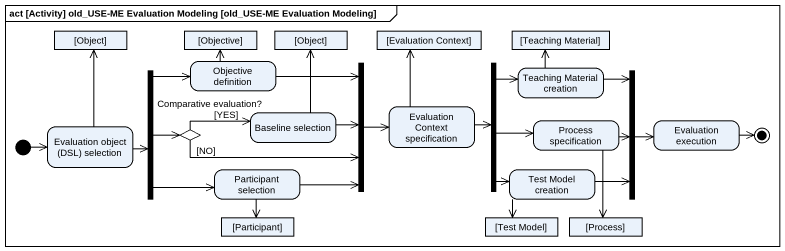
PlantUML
@startuml
mainframe act [Activity] old_USE-ME Evaluation Modeling [old_USE-ME Evaluation Modeling]
hide empty description
state "[Object]" as Object_ <<object>>
state "[Objective]" as Objective <<object>>
state "[Object]" as Object__2 <<object>>
state "[Evaluation Context]" as Evaluation_Context <<object>>
state "[Teaching Material]" as Teaching_Material <<object>>
state fork1 <<fork>>
state "Objective definition" as Objective_definition
state fork2 <<join>>
state fork3 <<fork>>
state "Teaching Material creation" as Teaching_Material_creation
state fork4 <<join>>
state "Evaluation object (DSL) selection" as Evaluation_object_DSL
state "Comparative evaluation?" as Comparative_evaluation <<choice>>
state "Baseline selection" as Baseline_selection
state "Evaluation Context specification" as Evaluation_Context_2
state "Process specification" as Process_specification
state "Evaluation execution" as Evaluation_execution
state "Participant selection" as Participant_selection
state "Test Model creation" as Test_Model_creation
state "[Participant]" as Participant_ <<object>>
state "[Test Model]" as Test_Model <<object>>
state "[Process]" as Process_ <<object>>
[*] -right-> Evaluation_object_DSL
fork1 -up-> Objective_definition
fork1 -right-> Comparative_evaluation
fork1 -right-> Participant_selection
Objective_definition -up-> Objective
Objective_definition -right-> fork2
fork2 -right-> Evaluation_Context_2
fork3 -up-> Teaching_Material_creation
fork3 -right-> Process_specification
fork3 --> Test_Model_creation
Teaching_Material_creation -up-> Teaching_Material
Teaching_Material_creation --> fork4
fork4 -right-> Evaluation_execution
Evaluation_object_DSL -up-> Object_
Evaluation_object_DSL -right-> fork1
Comparative_evaluation -right-> fork2 : [NO]
Comparative_evaluation -right-> Baseline_selection : [YES]
Baseline_selection -up-> Object__2
Baseline_selection -right-> fork2
Evaluation_Context_2 -up-> Evaluation_Context
Evaluation_Context_2 -right-> fork3
Process_specification -right-> fork4
Process_specification --> Process_
Participant_selection -right-> fork2
Participant_selection --> Participant_
Test_Model_creation -up-> fork4
Test_Model_creation --> Test_Model
Evaluation_execution -right-> [*]
@enduml
